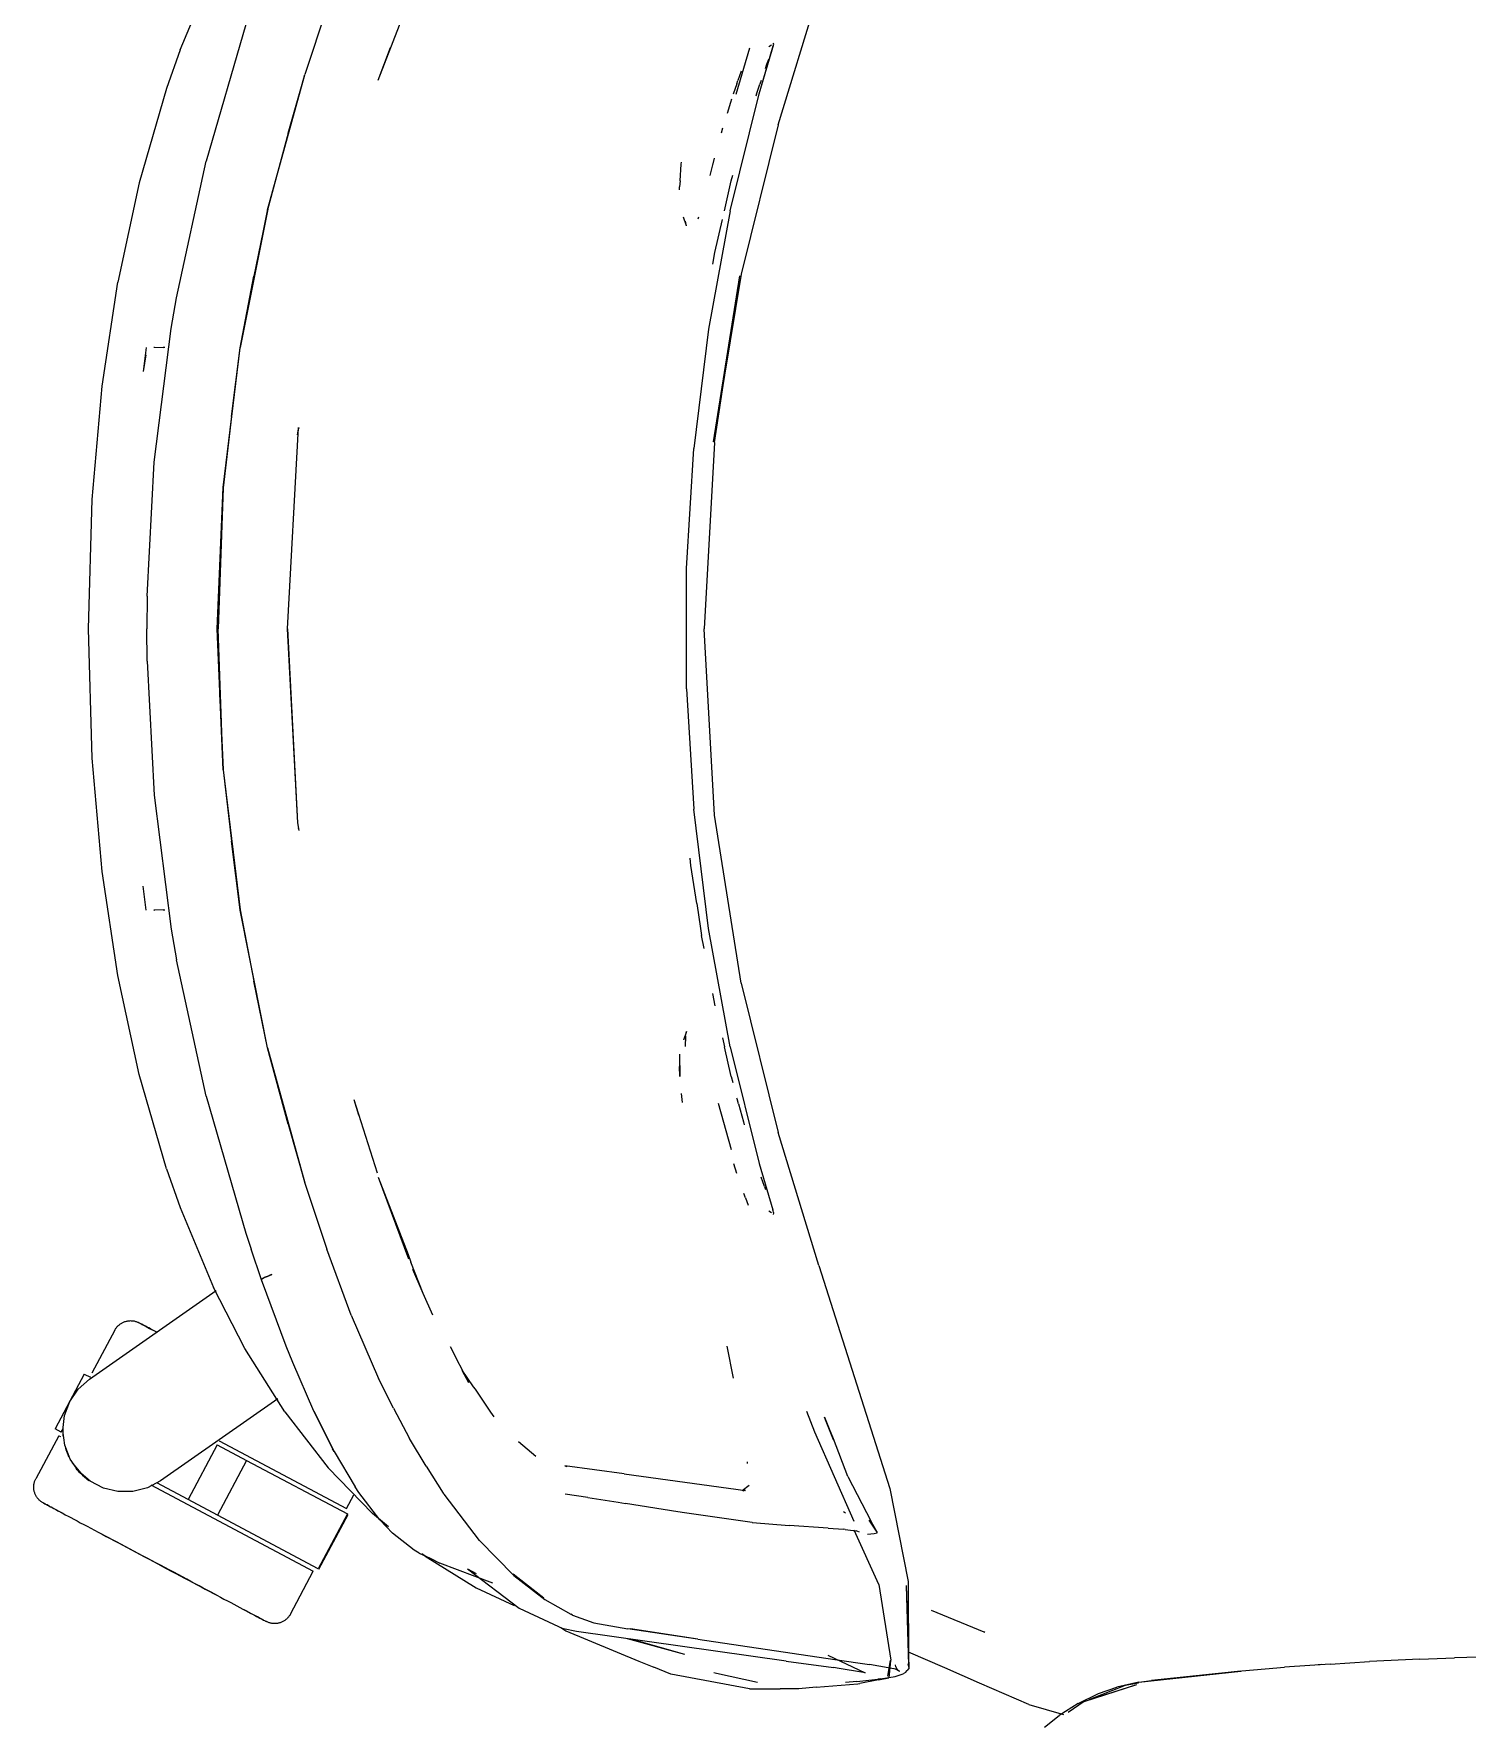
# Model space of a CAD drawing. Header units: millimetres. Extents: x 155920 to 295199, y -4084 to 97293.
# Drawn here: x 158244.9 to 158568.1, y 31577.3 to 31957.7 of the extents above; entities that cross this region are included whole.
import ezdxf

# ---------------------------------------------------------------- set-up
doc = ezdxf.new("R2010")
doc.units = ezdxf.units.MM
doc.header["$MEASUREMENT"] = 0
doc.layers.add('G-IMPT', color=8, linetype='CONTINUOUS', lineweight=9)
doc.layers.add('I-FURN', color=8, linetype='CONTINUOUS', lineweight=9)

msp = doc.modelspace()

# ---------------------------------------------------------------- linework, layer by layer
at = {"layer": 'G-IMPT'}
for p, q in [((158277.89, 31954.03), (158285.41, 31972.01)), ((158412.7, 31937.15), (158421.88, 31967.12)), ((158310.99, 31963.43), (158305.98, 31948.52)), ((158322.58, 31947.18), (158329.29, 31964.62)), ((158292.68, 31959.78), (158283.74, 31928.96)), ((158322.58, 31947.18), (158325.3, 31954.61)), ((158403.27, 31944.09), (158406.31, 31954.52)), ((158408.47, 31944.1), (158411.74, 31955.32)), ((158408.47, 31944.1), (158411.58, 31954.92)), ((158408.47, 31944.1), (158411.53, 31954.63)), ((158410.65, 31954.78), (158411.26, 31955.17)), ((158410.65, 31954.78), (158410.86, 31954.93)), ((158411.53, 31954.63), (158411.58, 31954.92)), ((158411.74, 31955.32), (158411.6, 31955.56)), ((158277.89, 31954.03), (158274.82, 31945.3)), ((158409.85, 31949.87), (158410.19, 31950.85)), ((158410.19, 31950.85), (158410.59, 31951.92)), ((158297.6, 31918.02), (158305.98, 31948.52)), ((158297.6, 31918.02), (158306.02, 31948.43)), ((158302.25, 31935.26), (158306.02, 31948.43)), ((158403.38, 31946.39), (158403.64, 31947.11)), ((158404.4, 31949.27), (158403.64, 31947.11)), ((158408.86, 31947.12), (158408.57, 31946.32)), ((158274.82, 31945.3), (158268.64, 31924.06)), ((158401.92, 31917.78), (158408.47, 31944.1)), ((158402.23, 31942.96), (158401.99, 31942.17)), ((158403.38, 31946.39), (158402.61, 31944.09)), ((158407.84, 31944.09), (158407.69, 31943.64)), ((158407.84, 31944.09), (158408.57, 31946.32)), ((158401.99, 31942.17), (158401.2, 31939.68)), ((158302.25, 31935.26), (158297.6, 31918.02)), ((158400.21, 31936.39), (158399.88, 31935.27)), ((158412.7, 31937.15), (158404.38, 31903.46)), ((158277.07, 31898.17), (158283.74, 31928.96)), ((158390.6, 31924.54), (158390.88, 31928.24)), ((158390.88, 31928.24), (158390.91, 31928.72)), ((158398.3, 31929.6), (158397.3, 31925.73)), ((158398.3, 31929.6), (158397.91, 31928.07)), ((158268.64, 31924.06), (158263.83, 31901.69)), ((158390.6, 31924.54), (158390.5, 31923.16)), ((158400.6, 31917.76), (158402.15, 31924.51)), ((158402.15, 31924.51), (158402.49, 31925.8)), ((158390.5, 31922.46), (158390.5, 31923.16)), ((158291.42, 31886.89), (158297.64, 31918.13)), ((158297.64, 31918.13), (158291.43, 31886.97)), ((158297.6, 31918.02), (158294.52, 31903)), ((158392.03, 31914.37), (158391.35, 31916.32)), ((158394.7, 31915.97), (158394.84, 31916.38)), ((158401.92, 31917.78), (158396.99, 31891.11)), ((158392.03, 31914.37), (158391.82, 31915.42)), ((158398.44, 31908.37), (158400.15, 31915.79)), ((158397.97, 31905.74), (158398.44, 31908.37)), ((158260.34, 31878.27), (158263.83, 31901.69)), ((158291.42, 31886.89), (158294.52, 31903)), ((158404.38, 31903.46), (158398.13, 31865.72)), ((158398.13, 31865.72), (158404.12, 31903.08)), ((158398.39, 31865.55), (158404.12, 31903.08)), ((158275.89, 31891.25), (158277.07, 31898.17)), ((158272.07, 31861.08), (158275.89, 31891.25)), ((158396.99, 31891.11), (158393.69, 31864.19)), ((158270.24, 31886.98), (158269.59, 31881.56)), ((158272, 31887.01), (158274.09, 31886.93)), ((158272, 31887.01), (158272.11, 31887.01)), ((158274.43, 31886.92), (158274.09, 31886.93)), ((158287.6, 31855.38), (158291.43, 31886.97)), ((158287.64, 31855.34), (158291.42, 31886.89)), ((158289.48, 31871.41), (158291.42, 31886.89)), ((158270.16, 31885.33), (158269.59, 31881.56)), ((158258.08, 31852.7), (158260.34, 31878.27)), ((158289.48, 31871.41), (158287.64, 31855.34)), ((158302.09, 31823.56), (158304.59, 31868.9)), ((158304.59, 31868.9), (158304.36, 31867.29)), ((158304.36, 31867.29), (158304.6, 31868.59)), ((158304.64, 31868.84), (158304.6, 31868.59)), ((158392.04, 31837.12), (158393.69, 31864.19)), ((158398.39, 31865.55), (158396.03, 31823.56)), ((158270.46, 31830.87), (158272.07, 31861.08)), ((158286.27, 31823.56), (158287.6, 31855.38)), ((158287.64, 31855.34), (158286.5, 31823.56)), ((158287.64, 31855.34), (158286.96, 31840.44)), ((158257.23, 31823.56), (158258.08, 31852.7)), ((158286.96, 31840.44), (158286.5, 31823.56)), ((158392.04, 31810), (158392.04, 31837.12)), ((158270.46, 31830.87), (158270.36, 31823.56)), ((158258.08, 31794.42), (158257.23, 31823.56)), ((158270.46, 31816.25), (158270.36, 31823.56)), ((158287.6, 31791.74), (158286.27, 31823.56)), ((158286.96, 31806.68), (158286.5, 31823.56)), ((158287.64, 31791.78), (158286.5, 31823.56)), ((158302.04, 31823.56), (158304.36, 31779.83)), ((158302.09, 31823.56), (158304.36, 31779.83)), ((158398.39, 31781.57), (158396.03, 31823.56)), ((158270.46, 31816.25), (158272.07, 31786.05)), ((158392.04, 31810), (158393.69, 31782.93)), ((158286.96, 31806.68), (158287.64, 31791.78)), ((158260.34, 31768.85), (158258.08, 31794.42)), ((158287.6, 31791.74), (158291.43, 31760.15)), ((158287.64, 31791.78), (158291.42, 31760.23)), ((158287.64, 31791.78), (158289.48, 31775.71)), ((158272.07, 31786.05), (158275.89, 31755.88)), ((158396.99, 31756.01), (158393.69, 31782.93)), ((158304.36, 31779.83), (158304.63, 31778.06)), ((158304.36, 31779.83), (158304.6, 31778.53)), ((158404.38, 31743.66), (158398.39, 31781.57)), ((158291.42, 31760.23), (158289.48, 31775.71)), ((158304.64, 31778.28), (158304.6, 31778.53)), ((158393.07, 31770.16), (158392.89, 31771.82)), ((158263.83, 31745.43), (158260.34, 31768.85)), ((158394.37, 31761.64), (158393.07, 31770.16)), ((158270.24, 31760.15), (158269.59, 31765.56)), ((158274.09, 31760.19), (158272, 31760.11)), ((158272, 31760.11), (158272.11, 31760.12)), ((158274.09, 31760.19), (158274.43, 31760.2)), ((158297.6, 31729.1), (158291.42, 31760.23)), ((158291.42, 31760.23), (158294.52, 31744.12)), ((158297.6, 31729.1), (158291.43, 31760.15)), ((158394.37, 31761.64), (158395.22, 31756.01)), ((158275.89, 31755.88), (158277.07, 31748.96)), ((158395.22, 31756.01), (158395.46, 31754.39)), ((158396.02, 31751.48), (158395.46, 31754.39)), ((158401.92, 31729.34), (158396.99, 31756.01)), ((158283.74, 31718.17), (158277.07, 31748.96)), ((158268.64, 31723.07), (158263.83, 31745.43)), ((158297.6, 31729.1), (158294.52, 31744.12)), ((158397.94, 31741.38), (158398.48, 31738.56)), ((158404.38, 31743.66), (158412.7, 31709.98)), ((158392.03, 31732.75), (158391.35, 31730.8)), ((158391.82, 31731.7), (158391.78, 31729.4)), ((158391.82, 31731.7), (158392.03, 31732.75)), ((158400.15, 31731.33), (158400.6, 31729.36)), ((158302.25, 31711.86), (158297.6, 31729.1)), ((158297.6, 31729.1), (158305.98, 31698.6)), ((158297.6, 31729.1), (158306.02, 31698.69)), ((158390.49, 31727.69), (158390.58, 31722.64)), ((158390.49, 31727.69), (158390.5, 31724.91)), ((158391.77, 31729.54), (158391.78, 31729.4)), ((158402.15, 31722.61), (158400.6, 31729.36)), ((158401.92, 31729.34), (158408.47, 31703.02)), ((158274.82, 31701.82), (158268.64, 31723.07)), ((158390.58, 31722.64), (158390.5, 31724.91)), ((158402.15, 31722.61), (158402.49, 31721.31)), ((158390.89, 31718.84), (158391.11, 31716.75)), ((158283.74, 31718.17), (158292.68, 31687.34)), ((158317.05, 31717.42), (158318.12, 31713.98)), ((158317.05, 31717.42), (158322.3, 31700.93)), ((158402.18, 31706.12), (158399.27, 31716.52)), ((158403.45, 31717.59), (158403.41, 31717.77)), ((158403.77, 31716.45), (158403.45, 31717.59)), ((158403.77, 31716.45), (158404.89, 31712.45)), ((158302.25, 31711.86), (158306.02, 31698.69)), ((158404.89, 31712.45), (158405.09, 31711.76)), ((158421.88, 31680), (158412.7, 31709.98)), ((158402.63, 31703.03), (158403.35, 31700.82)), ((158408.47, 31703.02), (158411.54, 31692.6)), ((158274.82, 31701.82), (158277.89, 31693.09)), ((158322.58, 31699.94), (158329.4, 31681.54)), ((158322.58, 31699.94), (158329.29, 31682.5)), ((158409.63, 31697.83), (158408.88, 31699.92)), ((158305.98, 31698.6), (158310.99, 31683.69)), ((158405.34, 31695.27), (158404.97, 31696.28)), ((158409.63, 31697.83), (158409.87, 31697.17)), ((158277.89, 31693.09), (158285.41, 31675.11)), ((158405.34, 31695.27), (158405.95, 31693.61)), ((158410.65, 31692.34), (158410.86, 31692.19)), ((158410.65, 31692.34), (158411.26, 31691.96)), ((158411.61, 31692.33), (158411.54, 31692.6)), ((158411.68, 31692.03), (158411.61, 31692.33)), ((158411.65, 31691.57), (158411.74, 31691.8)), ((158411.74, 31691.8), (158411.68, 31692.03)), ((158292.68, 31687.34), (158293.88, 31683.73)), ((158296.28, 31676.8), (158293.88, 31683.73)), ((158316.45, 31668.81), (158310.99, 31683.69)), ((158329.29, 31682.5), (158329.95, 31680.77)), ((158332.68, 31673.69), (158329.95, 31680.77)), ((158296.25, 31676.8), (158296.28, 31676.93)), ((158301.82, 31661.84), (158296.25, 31676.8)), ((158296.28, 31676.93), (158296.69, 31677.2)), ((158296.28, 31676.93), (158296.29, 31676.98)), ((158296.28, 31676.93), (158296.28, 31676.8)), ((158296.69, 31677.2), (158296.29, 31676.98)), ((158297.51, 31677.58), (158296.69, 31677.2)), ((158296.87, 31677.3), (158296.69, 31677.2)), ((158297.51, 31677.58), (158296.87, 31677.3)), ((158297.51, 31677.58), (158298.57, 31678.01)), ((158297.51, 31677.58), (158297.98, 31677.78)), ((158298.57, 31678.01), (158297.98, 31677.78)), ((158332.68, 31673.69), (158330.37, 31679.13)), ((158421.88, 31680), (158437.87, 31629.76)), ((158292.5, 31661.34), (158285.41, 31675.11)), ((158334.87, 31668.84), (158332.68, 31673.69)), ((158316.45, 31668.81), (158322.62, 31654.58)), ((158301.47, 31647.04), (158292.5, 31661.34)), ((158303.3, 31658.16), (158301.82, 31661.84)), ((158338.75, 31661.8), (158342.93, 31653.69)), ((158401.16, 31661.89), (158402.57, 31654.63)), ((158308.07, 31647.2), (158303.3, 31658.16)), ((158326.01, 31647.86), (158322.62, 31654.58)), ((158341.43, 31656.47), (158343.99, 31652.71)), ((158341.43, 31656.47), (158342.93, 31653.69)), ((158343.99, 31652.71), (158344.38, 31652.13)), ((158344.38, 31652.13), (158347.88, 31647)), ((158301.47, 31647.04), (158311.28, 31634.44)), ((158308.29, 31646.76), (158308.07, 31647.2)), ((158308.07, 31647.2), (158312.6, 31638.15)), ((158308.07, 31647.2), (158312.29, 31638.75)), ((158308.29, 31646.76), (158312.6, 31638.15)), ((158326.01, 31647.86), (158329.58, 31641.06)), ((158347.88, 31647), (158348.63, 31645.9)), ((158419.15, 31647.17), (158420.89, 31642.58)), ((158420.89, 31642.58), (158429.82, 31622.42)), ((158425.19, 31640.95), (158423.17, 31645.84)), ((158423.17, 31645.84), (158425.2, 31640.74)), ((158425.2, 31640.74), (158423.4, 31645.27)), ((158312.6, 31638.15), (158312.29, 31638.75)), ((158333.35, 31634.84), (158329.58, 31641.06)), ((158354.15, 31640.37), (158358.06, 31637.03)), ((158428.44, 31632.48), (158425.19, 31640.95)), ((158312.6, 31638.15), (158317.33, 31630.15)), ((158333.35, 31634.84), (158337.23, 31628.74)), ((158378, 31633.09), (158364.65, 31634.87)), ((158364.65, 31634.87), (158365.12, 31634.72)), ((158405.84, 31635.41), (158405.79, 31635.76)), ((158321.24, 31624.15), (158311.28, 31634.44)), ((158378, 31633.09), (158405.34, 31629.35)), ((158428.44, 31632.48), (158433.72, 31622.37)), ((158318.19, 31628.86), (158317.33, 31630.15)), ((158322.91, 31622.73), (158318.19, 31628.86)), ((158337.4, 31628.48), (158337.23, 31628.74)), ((158345.42, 31618.05), (158337.4, 31628.48)), ((158369.81, 31627.73), (158364.74, 31628.48)), ((158369.81, 31627.73), (158376.65, 31626.67)), ((158406.19, 31630.47), (158404.63, 31629.22)), ((158404.84, 31629.26), (158405.07, 31629.3)), ((158405.34, 31629.35), (158405.07, 31629.3)), ((158437.87, 31629.76), (158442.06, 31608.8)), ((158324.91, 31621.15), (158321.24, 31624.15)), ((158376.65, 31626.67), (158378.31, 31626.41)), ((158390.08, 31624.54), (158378.31, 31626.41)), ((158391.63, 31624.3), (158390.08, 31624.54)), ((158406.85, 31622.09), (158391.63, 31624.3)), ((158427.44, 31624.59), (158427.88, 31624.32)), ((158322.91, 31622.73), (158325.8, 31619.7)), ((158330.67, 31615.84), (158325.8, 31619.7)), ((158406.85, 31622.09), (158406.93, 31622.08)), ((158406.93, 31622.08), (158415.17, 31621.46)), ((158424.02, 31620.82), (158415.17, 31621.46)), ((158424.02, 31620.82), (158427.43, 31620.57)), ((158427.8, 31620.53), (158427.43, 31620.57)), ((158427.8, 31620.53), (158430.26, 31620.24)), ((158435.43, 31608.1), (158429.85, 31620.39)), ((158430.26, 31620.24), (158430.32, 31620.22)), ((158431.09, 31619.95), (158430.32, 31620.22)), ((158432.83, 31619.47), (158434.36, 31619.63)), ((158435.07, 31619.91), (158433.23, 31622.62)), ((158435.07, 31619.91), (158433.72, 31622.37)), ((158434.36, 31619.63), (158435.05, 31619.78)), ((158435.05, 31619.78), (158435.07, 31619.91)), ((158435.07, 31619.91), (158435.11, 31620.08)), ((158331.8, 31615.23), (158330.67, 31615.84)), ((158353.16, 31610.15), (158345.42, 31618.05)), ((158331.8, 31615.23), (158334.24, 31614.05)), ((158333.16, 31614.53), (158332.39, 31615.04)), ((158333.16, 31614.53), (158344.61, 31607.41)), ((158334.24, 31614.05), (158336.47, 31612.98)), ((158348.37, 31608.47), (158336.47, 31612.98)), ((158342.72, 31611.7), (158354.37, 31602.79)), ((158342.72, 31611.7), (158344.67, 31610.59)), ((158359.9, 31605.05), (158352.95, 31610.45)), ((158352.95, 31610.45), (158356.52, 31607.64)), ((158353.16, 31610.15), (158360.12, 31604.73)), ((158435.43, 31608.1), (158438.15, 31591.06)), ((158442.06, 31608.8), (158442.11, 31589.94)), ((158344.61, 31607.41), (158353.24, 31603.43)), ((158359.9, 31605.05), (158356.52, 31607.64)), ((158360.12, 31604.73), (158365.96, 31601.44)), ((158441.62, 31607.92), (158442.21, 31589.47)), ((158441.62, 31607.92), (158442.11, 31589.94)), ((158354.37, 31602.79), (158360.94, 31599.72)), ((158366.38, 31601.22), (158365.96, 31601.44)), ((158366.38, 31601.22), (158371.17, 31599.47)), ((158447.21, 31602.37), (158459.06, 31597.45)), ((158360.94, 31599.72), (158364.31, 31598.16)), ((158363.7, 31598.44), (158364.87, 31597.67)), ((158367.3, 31597.51), (158364.31, 31598.16)), ((158364.87, 31597.67), (158381.32, 31590.87)), ((158414.52, 31590.83), (158367.3, 31597.51)), ((158371.17, 31599.47), (158378.84, 31598.17)), ((158394, 31595.87), (158378.84, 31598.17)), ((158394, 31595.87), (158379.42, 31598.11)), ((158394.61, 31595.78), (158379.42, 31598.11)), ((158459.33, 31597.34), (158459.06, 31597.45)), ((158391.72, 31592.38), (158378.77, 31595.89)), ((158391.72, 31592.38), (158379.83, 31595.74)), ((158394.61, 31595.78), (158425.48, 31591.22)), ((158450.27, 31589.34), (158442.1, 31592.91)), ((158381.32, 31590.87), (158384.68, 31589.48)), ((158388.54, 31587.89), (158384.68, 31589.48)), ((158414.52, 31590.83), (158425.18, 31589.39)), ((158423.93, 31592.21), (158432.36, 31588.2)), ((158426.48, 31589.18), (158425.18, 31589.39)), ((158425.48, 31591.22), (158433.33, 31590.11)), ((158431.5, 31588.35), (158426.48, 31589.18)), ((158439.6, 31589), (158433.33, 31590.11)), ((158437.46, 31587.48), (158438.15, 31591.06)), ((158437.46, 31587.48), (158438.09, 31591.02)), ((158438.09, 31591.02), (158437.7, 31587.07)), ((158438.98, 31589.17), (158440.08, 31588.61)), ((158438.98, 31589.17), (158439.6, 31589)), ((158439.26, 31589.55), (158439.18, 31590.05)), ((158439.26, 31589.55), (158439.58, 31589.01)), ((158439.58, 31589.01), (158440.08, 31588.61)), ((158442.24, 31589.36), (158441.84, 31588.78)), ((158442.24, 31589.36), (158442.05, 31590.22)), ((158442.05, 31590.22), (158442.07, 31590.11)), ((158442.11, 31589.94), (158442.07, 31590.11)), ((158442.21, 31589.47), (158442.11, 31589.94)), ((158458.1, 31585.92), (158450.27, 31589.34)), ((158515.5, 31588.5), (158526.9, 31589.48)), ((158537.18, 31590.21), (158526.9, 31589.48)), ((158535.14, 31590.07), (158533.72, 31589.94)), ((158537.18, 31590.21), (158546.05, 31590.77)), ((158557.36, 31591.31), (158546.05, 31590.77)), ((158557.36, 31591.31), (158565.24, 31591.6)), ((158577.55, 31591.9), (158565.24, 31591.6)), ((158406.24, 31584.65), (158388.54, 31587.89)), ((158398.8, 31588.1), (158398.22, 31588.26)), ((158408.1, 31586.06), (158398.8, 31588.1)), ((158421.33, 31584.96), (158430.66, 31585.77)), ((158430.49, 31586.29), (158427.9, 31586.07)), ((158430.49, 31586.29), (158435.17, 31586.8)), ((158430.66, 31585.77), (158431.13, 31585.81)), ((158435.38, 31586.62), (158431.13, 31585.81)), ((158432.36, 31588.2), (158431.5, 31588.35)), ((158435.79, 31586.88), (158435.17, 31586.8)), ((158435.38, 31586.62), (158437.7, 31587.07)), ((158435.79, 31586.88), (158439.07, 31587.42)), ((158439.07, 31587.42), (158440.93, 31587.97)), ((158441.47, 31588.29), (158440.93, 31587.97)), ((158441.47, 31588.29), (158441.84, 31588.78)), ((158469.23, 31581.06), (158458.1, 31585.92)), ((158481.71, 31581.74), (158493.56, 31585.56)), ((158490.93, 31585.35), (158482.75, 31582.15)), ((158484.42, 31582.65), (158493.56, 31585.56)), ((158494.06, 31586.14), (158489.1, 31584.99)), ((158493.99, 31585.93), (158490.93, 31585.35)), ((158494.06, 31586.14), (158517.02, 31588.6)), ((158494.06, 31586.14), (158515.5, 31588.5)), ((158494.06, 31586.14), (158496.88, 31586.48)), ((158517.02, 31588.6), (158496.88, 31586.48)), ((158498.39, 31586.62), (158496.88, 31586.48)), ((158406.24, 31584.65), (158413.21, 31584.62)), ((158417.38, 31584.62), (158413.21, 31584.62)), ((158421.33, 31584.96), (158417.38, 31584.62)), ((158480.39, 31581.35), (158476.06, 31578.62)), ((158481.71, 31581.74), (158478.13, 31579.32)), ((158480.39, 31581.35), (158484.97, 31583.54)), ((158481.71, 31581.74), (158484.42, 31582.65)), ((158484.97, 31583.54), (158489.1, 31584.99)), ((158469.23, 31581.06), (158477.05, 31578.81)), ((158472.76, 31576), (158476.06, 31578.62))]:
    msp.add_line(p, q, dxfattribs=at)
at = {"layer": 'I-FURN'}
for p, q in [((158257.44, 31654.42), (158286.03, 31674.44)), ((158263.18, 31665.47), (158258.03, 31655.78)), ((158263.18, 31665.47), (158263.26, 31665.61)), ((158263.26, 31665.61), (158263.35, 31665.75)), ((158263.35, 31665.75), (158263.44, 31665.88)), ((158263.44, 31665.88), (158263.53, 31666.01)), ((158263.53, 31666.01), (158263.63, 31666.14)), ((158263.63, 31666.14), (158263.74, 31666.26)), ((158263.74, 31666.26), (158263.84, 31666.38)), ((158263.84, 31666.38), (158263.96, 31666.49)), ((158263.96, 31666.49), (158264.08, 31666.6)), ((158264.08, 31666.6), (158264.2, 31666.7)), ((158264.2, 31666.7), (158264.33, 31666.8)), ((158264.33, 31666.8), (158264.46, 31666.9)), ((158264.46, 31666.9), (158264.59, 31666.99)), ((158264.59, 31666.99), (158264.73, 31667.07)), ((158264.73, 31667.07), (158264.87, 31667.15)), ((158264.87, 31667.15), (158265.02, 31667.22)), ((158265.02, 31667.22), (158265.16, 31667.28)), ((158265.16, 31667.28), (158265.31, 31667.34)), ((158265.31, 31667.34), (158265.47, 31667.4)), ((158265.47, 31667.4), (158265.62, 31667.45)), ((158265.62, 31667.45), (158265.78, 31667.49)), ((158265.78, 31667.49), (158265.93, 31667.52)), ((158265.93, 31667.52), (158266.09, 31667.55)), ((158266.09, 31667.55), (158266.25, 31667.58)), ((158266.25, 31667.58), (158266.41, 31667.59)), ((158266.41, 31667.59), (158266.57, 31667.6)), ((158266.57, 31667.6), (158266.73, 31667.61)), ((158266.73, 31667.61), (158266.89, 31667.6)), ((158266.89, 31667.6), (158267.06, 31667.59)), ((158267.06, 31667.59), (158267.22, 31667.58)), ((158267.22, 31667.58), (158267.38, 31667.56)), ((158267.38, 31667.56), (158267.53, 31667.53)), ((158267.53, 31667.53), (158267.69, 31667.49)), ((158267.69, 31667.49), (158267.85, 31667.45)), ((158267.85, 31667.45), (158268, 31667.4)), ((158268, 31667.4), (158268.15, 31667.35)), ((158268.15, 31667.35), (158268.3, 31667.29)), ((158268.3, 31667.29), (158268.45, 31667.23)), ((158268.45, 31667.23), (158268.6, 31667.15)), ((158268.6, 31667.15), (158268.63, 31667.13)), ((158268.63, 31667.13), (158268.65, 31667.12)), ((158268.64, 31667.13), (158268.63, 31667.13)), ((158268.68, 31667.11), (158268.64, 31667.13)), ((158268.65, 31667.12), (158268.71, 31667.09)), ((158268.76, 31667.07), (158268.68, 31667.11)), ((158268.71, 31667.09), (158268.81, 31667.04)), ((158268.89, 31667), (158268.76, 31667.07)), ((158268.81, 31667.04), (158268.96, 31666.96)), ((158269.05, 31666.91), (158268.89, 31667)), ((158268.96, 31666.96), (158269.14, 31666.87)), ((158269.25, 31666.81), (158269.05, 31666.91)), ((158269.14, 31666.87), (158269.35, 31666.75)), ((158269.49, 31666.68), (158269.25, 31666.81)), ((158269.35, 31666.75), (158269.61, 31666.61)), ((158269.77, 31666.53), (158269.49, 31666.68)), ((158269.61, 31666.61), (158269.91, 31666.46)), ((158270.09, 31666.36), (158269.77, 31666.53)), ((158269.91, 31666.46), (158270.25, 31666.28)), ((158270.44, 31666.17), (158270.09, 31666.36)), ((158270.25, 31666.28), (158270.62, 31666.08)), ((158270.84, 31665.96), (158270.44, 31666.17)), ((158270.62, 31666.08), (158271.03, 31665.86)), ((158271.26, 31665.74), (158270.84, 31665.96)), ((158271.03, 31665.86), (158271.47, 31665.62)), ((158271.73, 31665.49), (158271.26, 31665.74)), ((158271.47, 31665.62), (158271.96, 31665.37)), ((158272.23, 31665.22), (158271.73, 31665.49)), ((158271.96, 31665.37), (158272.47, 31665.09)), ((158272.77, 31664.94), (158272.23, 31665.22)), ((158256.28, 31655.58), (158249.71, 31643.22)), ((158254.93, 31652.17), (158257.44, 31654.42)), ((158256.28, 31655.58), (158257.68, 31654.84)), ((158257.68, 31654.84), (158257.59, 31654.88)), ((158253.03, 31649.38), (158254.93, 31652.17)), ((158299.92, 31650), (158273.49, 31631.5)), ((158251.48, 31642.86), (158251.86, 31646.22)), ((158251.86, 31646.22), (158253.03, 31649.38)), ((158251.11, 31642.48), (158249.71, 31643.22)), ((158251.02, 31642.52), (158251.11, 31642.48)), ((158251.11, 31642.48), (158251.51, 31643.23)), ((158251.9, 31639.52), (158251.48, 31642.86)), ((158250.52, 31641.65), (158245.37, 31631.97)), ((158250.52, 31641.65), (158250.9, 31641.46)), ((158253.12, 31636.37), (158251.9, 31639.52)), ((158286.26, 31639.64), (158279.69, 31627.28)), ((158286.26, 31639.64), (158292.9, 31636.11)), ((158286.73, 31640.52), (158315.43, 31625.27)), ((158255.06, 31633.61), (158253.12, 31636.37)), ((158253.6, 31635.53), (158255.89, 31632.75)), ((158292.9, 31636.11), (158286.33, 31623.75)), ((158292.9, 31636.11), (158315.61, 31624.04)), ((158244.95, 31630.71), (158244.98, 31630.87)), ((158244.98, 31630.87), (158245.01, 31631.03)), ((158245.01, 31631.03), (158245.05, 31631.18)), ((158245.05, 31631.18), (158245.1, 31631.34)), ((158245.1, 31631.34), (158245.16, 31631.49)), ((158245.16, 31631.49), (158245.22, 31631.64)), ((158245.22, 31631.64), (158245.28, 31631.79)), ((158245.28, 31631.79), (158245.35, 31631.93)), ((158245.35, 31631.93), (158245.37, 31631.97)), ((158257.6, 31631.39), (158255.06, 31633.61)), ((158255.89, 31632.75), (158257.31, 31631.59)), ((158260.59, 31629.84), (158257.6, 31631.39)), ((158273.49, 31631.5), (158270.52, 31629.91)), ((158279.69, 31627.28), (158272.63, 31631.03)), ((158244.9, 31630.23), (158244.91, 31630.39)), ((158244.9, 31630.07), (158244.9, 31630.23)), ((158244.9, 31629.91), (158244.9, 31630.07)), ((158244.91, 31629.75), (158244.9, 31629.91)), ((158244.91, 31630.39), (158244.93, 31630.55)), ((158244.93, 31629.59), (158244.91, 31629.75)), ((158244.93, 31630.55), (158244.95, 31630.71)), ((158244.95, 31629.43), (158244.93, 31629.59)), ((158244.98, 31629.27), (158244.95, 31629.43)), ((158245.02, 31629.11), (158244.98, 31629.27)), ((158245.06, 31628.96), (158245.02, 31629.11)), ((158245.11, 31628.8), (158245.06, 31628.96)), ((158245.16, 31628.65), (158245.11, 31628.8)), ((158245.22, 31628.5), (158245.16, 31628.65)), ((158245.29, 31628.35), (158245.22, 31628.5)), ((158245.36, 31628.21), (158245.29, 31628.35)), ((158245.44, 31628.07), (158245.36, 31628.21)), ((158245.52, 31627.93), (158245.44, 31628.07)), ((158245.61, 31627.79), (158245.52, 31627.93)), ((158245.7, 31627.66), (158245.61, 31627.79)), ((158245.8, 31627.54), (158245.7, 31627.66)), ((158245.91, 31627.41), (158245.8, 31627.54)), ((158246.02, 31627.29), (158245.91, 31627.41)), ((158246.13, 31627.18), (158246.02, 31627.29)), ((158246.25, 31627.07), (158246.13, 31627.18)), ((158246.37, 31626.97), (158246.25, 31627.07)), ((158246.5, 31626.87), (158246.37, 31626.97)), ((158263.87, 31629.06), (158260.59, 31629.84)), ((158267.25, 31629.08), (158263.87, 31629.06)), ((158270.52, 31629.91), (158267.25, 31629.08)), ((158271.31, 31630.6), (158307.91, 31611.14)), ((158286.33, 31623.75), (158279.69, 31627.28)), ((158315.43, 31625.27), (158317.05, 31628.33)), ((158246.63, 31626.77), (158246.5, 31626.87)), ((158246.76, 31626.68), (158246.63, 31626.77)), ((158246.9, 31626.6), (158246.76, 31626.68)), ((158247.04, 31626.52), (158246.9, 31626.6)), ((158247.09, 31626.49), (158247.04, 31626.52)), ((158247.04, 31626.52), (158247.04, 31626.52)), ((158247.04, 31626.52), (158247.06, 31626.51)), ((158247.06, 31626.51), (158247.12, 31626.48)), ((158247.17, 31626.45), (158247.09, 31626.49)), ((158247.12, 31626.48), (158247.22, 31626.42)), ((158247.29, 31626.38), (158247.17, 31626.45)), ((158247.22, 31626.42), (158247.36, 31626.35)), ((158247.45, 31626.3), (158247.29, 31626.38)), ((158247.36, 31626.35), (158247.54, 31626.25)), ((158247.65, 31626.19), (158247.45, 31626.3)), ((158247.54, 31626.25), (158247.76, 31626.14)), ((158247.89, 31626.06), (158247.65, 31626.19)), ((158247.76, 31626.14), (158248.02, 31626)), ((158248.17, 31625.92), (158247.89, 31626.06)), ((158248.02, 31626), (158248.31, 31625.84)), ((158248.49, 31625.75), (158248.17, 31625.92)), ((158248.31, 31625.84), (158248.65, 31625.66)), ((158248.85, 31625.56), (158248.49, 31625.75)), ((158248.65, 31625.66), (158249.02, 31625.46)), ((158249.24, 31625.35), (158248.85, 31625.56)), ((158249.02, 31625.46), (158249.43, 31625.25)), ((158249.67, 31625.12), (158249.24, 31625.35)), ((158249.43, 31625.25), (158249.88, 31625.01)), ((158250.13, 31624.87), (158249.67, 31625.12)), ((158249.88, 31625.01), (158250.36, 31624.75)), ((158250.64, 31624.61), (158250.13, 31624.87)), ((158250.36, 31624.75), (158250.88, 31624.48)), ((158251.17, 31624.32), (158250.64, 31624.61)), ((158250.88, 31624.48), (158251.43, 31624.18)), ((158251.74, 31624.02), (158251.17, 31624.32)), ((158251.43, 31624.18), (158252.01, 31623.87)), ((158252.01, 31623.87), (158252.63, 31623.55)), ((158252.63, 31623.55), (158253.28, 31623.2)), ((158253.28, 31623.2), (158253.96, 31622.84)), ((158309.04, 31611.67), (158286.33, 31623.75)), ((158315.61, 31624.04), (158309.04, 31611.67)), ((158309.21, 31611.58), (158315.78, 31623.95)), ((158253.96, 31622.84), (158254.66, 31622.46)), ((158254.66, 31622.46), (158255.4, 31622.07)), ((158255.4, 31622.07), (158256.16, 31621.67)), ((158256.16, 31621.67), (158256.95, 31621.25)), ((158256.95, 31621.25), (158257.76, 31620.82)), ((158257.76, 31620.82), (158258.59, 31620.37)), ((158258.59, 31620.37), (158259.45, 31619.92)), ((158259.45, 31619.92), (158260.33, 31619.45)), ((158260.33, 31619.45), (158261.22, 31618.98)), ((158261.71, 31618.72), (158260.81, 31619.2)), ((158261.22, 31618.98), (158262.14, 31618.49)), ((158262.64, 31618.22), (158261.71, 31618.72)), ((158262.14, 31618.49), (158263.07, 31618)), ((158263.57, 31617.73), (158262.64, 31618.22)), ((158263.07, 31618), (158264.01, 31617.49)), ((158264.53, 31617.22), (158263.57, 31617.73)), ((158264.01, 31617.49), (158264.97, 31616.99)), ((158265.49, 31616.71), (158264.53, 31617.22)), ((158264.97, 31616.99), (158265.94, 31616.47)), ((158266.46, 31616.19), (158265.49, 31616.71)), ((158265.94, 31616.47), (158266.92, 31615.95)), ((158267.45, 31615.67), (158266.46, 31616.19)), ((158266.92, 31615.95), (158267.9, 31615.42)), ((158268.44, 31615.14), (158267.45, 31615.67)), ((158267.9, 31615.42), (158268.9, 31614.9)), ((158269.44, 31614.61), (158268.44, 31615.14)), ((158268.9, 31614.9), (158269.9, 31614.36)), ((158270.44, 31614.08), (158269.44, 31614.61)), ((158269.9, 31614.36), (158270.9, 31613.83)), ((158271.44, 31613.54), (158270.44, 31614.08)), ((158270.9, 31613.83), (158271.9, 31613.3)), ((158272.45, 31613.01), (158271.44, 31613.54)), ((158271.9, 31613.3), (158272.91, 31612.76)), ((158273.45, 31612.47), (158272.45, 31613.01)), ((158272.91, 31612.76), (158273.91, 31612.23)), ((158274.45, 31611.94), (158273.45, 31612.47)), ((158273.91, 31612.23), (158274.92, 31611.7)), ((158275.45, 31611.41), (158274.45, 31611.94)), ((158274.92, 31611.7), (158275.91, 31611.17)), ((158276.45, 31610.88), (158275.45, 31611.41)), ((158275.91, 31611.17), (158276.9, 31610.64)), ((158277.44, 31610.36), (158276.45, 31610.88)), ((158276.9, 31610.64), (158277.89, 31610.12)), ((158278.41, 31609.84), (158277.44, 31610.36)), ((158277.89, 31610.12), (158278.86, 31609.6)), ((158279.38, 31609.32), (158278.41, 31609.84)), ((158278.86, 31609.6), (158279.82, 31609.09)), ((158280.34, 31608.81), (158279.38, 31609.32)), ((158279.82, 31609.09), (158280.78, 31608.58)), ((158281.28, 31608.31), (158280.34, 31608.81)), ((158280.78, 31608.58), (158281.71, 31608.08)), ((158282.21, 31607.82), (158281.28, 31608.31)), ((158281.71, 31608.08), (158282.64, 31607.59)), ((158302.76, 31601.45), (158307.91, 31611.14)), ((158283.13, 31607.33), (158282.21, 31607.82)), ((158282.64, 31607.59), (158283.54, 31607.11)), ((158284.02, 31606.85), (158283.13, 31607.33)), ((158283.54, 31607.11), (158284.43, 31606.64)), ((158284.9, 31606.39), (158284.02, 31606.85)), ((158284.43, 31606.64), (158285.3, 31606.18)), ((158285.76, 31605.93), (158284.9, 31606.39)), ((158285.3, 31606.18), (158286.14, 31605.73)), ((158286.59, 31605.49), (158285.76, 31605.93)), ((158286.14, 31605.73), (158286.97, 31605.29)), ((158286.97, 31605.29), (158287.77, 31604.86)), ((158287.77, 31604.86), (158288.55, 31604.45)), ((158288.55, 31604.45), (158289.3, 31604.05)), ((158289.3, 31604.05), (158290.02, 31603.67)), ((158290.02, 31603.67), (158290.71, 31603.3)), ((158290.71, 31603.3), (158291.38, 31602.94)), ((158291.38, 31602.94), (158292.01, 31602.61)), ((158292.01, 31602.61), (158292.61, 31602.29)), ((158292.92, 31602.12), (158292.34, 31602.43)), ((158292.61, 31602.29), (158293.18, 31601.98)), ((158293.47, 31601.83), (158292.92, 31602.12)), ((158293.18, 31601.98), (158293.72, 31601.7)), ((158293.99, 31601.55), (158293.47, 31601.83)), ((158293.72, 31601.7), (158294.22, 31601.43)), ((158294.47, 31601.3), (158293.99, 31601.55)), ((158294.22, 31601.43), (158294.68, 31601.19)), ((158294.92, 31601.06), (158294.47, 31601.3)), ((158294.68, 31601.19), (158295.11, 31600.96)), ((158295.33, 31600.84), (158294.92, 31601.06)), ((158295.11, 31600.96), (158295.5, 31600.75)), ((158295.7, 31600.64), (158295.33, 31600.84)), ((158295.5, 31600.75), (158295.86, 31600.56)), ((158296.04, 31600.47), (158295.7, 31600.64)), ((158295.86, 31600.56), (158296.18, 31600.39)), ((158296.33, 31600.31), (158296.04, 31600.47)), ((158296.18, 31600.39), (158296.46, 31600.24)), ((158301.99, 31600.43), (158301.87, 31600.32)), ((158302.1, 31600.54), (158301.99, 31600.43)), ((158302.21, 31600.66), (158302.1, 31600.54)), ((158302.32, 31600.78), (158302.21, 31600.66)), ((158302.42, 31600.91), (158302.32, 31600.78)), ((158302.51, 31601.04), (158302.42, 31600.91)), ((158302.6, 31601.18), (158302.51, 31601.04)), ((158302.69, 31601.31), (158302.6, 31601.18)), ((158302.76, 31601.45), (158302.69, 31601.31)), ((158296.59, 31600.17), (158296.33, 31600.31)), ((158296.46, 31600.24), (158296.7, 31600.11)), ((158296.81, 31600.05), (158296.59, 31600.17)), ((158296.7, 31600.11), (158296.9, 31600.01)), ((158296.99, 31599.96), (158296.81, 31600.05)), ((158296.9, 31600.01), (158297.06, 31599.92)), ((158297.13, 31599.88), (158296.99, 31599.96)), ((158297.06, 31599.92), (158297.18, 31599.86)), ((158297.23, 31599.83), (158297.13, 31599.88)), ((158297.18, 31599.86), (158297.27, 31599.81)), ((158297.29, 31599.8), (158297.23, 31599.83)), ((158297.27, 31599.81), (158297.31, 31599.79)), ((158297.31, 31599.79), (158297.29, 31599.8)), ((158297.35, 31599.77), (158297.31, 31599.79)), ((158297.31, 31599.79), (158297.31, 31599.79)), ((158297.5, 31599.7), (158297.35, 31599.77)), ((158297.64, 31599.63), (158297.5, 31599.7)), ((158297.79, 31599.57), (158297.64, 31599.63)), ((158297.95, 31599.52), (158297.79, 31599.57)), ((158298.1, 31599.47), (158297.95, 31599.52)), ((158298.26, 31599.43), (158298.1, 31599.47)), ((158298.41, 31599.39), (158298.26, 31599.43)), ((158298.57, 31599.37), (158298.41, 31599.39)), ((158298.73, 31599.34), (158298.57, 31599.37)), ((158298.89, 31599.33), (158298.73, 31599.34)), ((158299.05, 31599.32), (158298.89, 31599.33)), ((158299.21, 31599.32), (158299.05, 31599.32)), ((158299.37, 31599.32), (158299.21, 31599.32)), ((158299.54, 31599.33), (158299.37, 31599.32)), ((158299.7, 31599.35), (158299.54, 31599.33)), ((158299.86, 31599.37), (158299.7, 31599.35)), ((158300.01, 31599.4), (158299.86, 31599.37)), ((158300.17, 31599.43), (158300.01, 31599.4)), ((158300.33, 31599.47), (158300.17, 31599.43)), ((158300.48, 31599.52), (158300.33, 31599.47)), ((158300.63, 31599.58), (158300.48, 31599.52)), ((158300.78, 31599.64), (158300.63, 31599.58)), ((158300.93, 31599.7), (158300.78, 31599.64)), ((158301.07, 31599.77), (158300.93, 31599.7)), ((158301.21, 31599.85), (158301.07, 31599.77)), ((158301.35, 31599.94), (158301.21, 31599.85)), ((158301.49, 31600.02), (158301.35, 31599.94)), ((158301.62, 31600.12), (158301.49, 31600.02)), ((158301.75, 31600.22), (158301.62, 31600.12)), ((158301.87, 31600.32), (158301.75, 31600.22))]:
    msp.add_line(p, q, dxfattribs=at)
for points in [[(158251.58, 31641.42), (158251.54, 31641.8), (158251.5, 31642.46), (158251.5, 31643), (158251.51, 31643.23)], [(158255.54, 31633.09), (158255.14, 31633.49), (158254.78, 31633.9), (158254.44, 31634.32)]]:
    msp.add_open_spline(points, degree=3, dxfattribs=at)
msp.add_open_spline([(158252.84, 31636.93), (158252.76, 31637.08), (158252.47, 31637.72), (158252.25, 31638.35), (158252.1, 31638.82)], degree=3, knots=[-0.5319761, -0.5319761, -0.5319761, -0.5319761, -0.5, -0.4, -0.4, -0.4, -0.4], dxfattribs=at)

doc.saveas('drawing.dxf')
